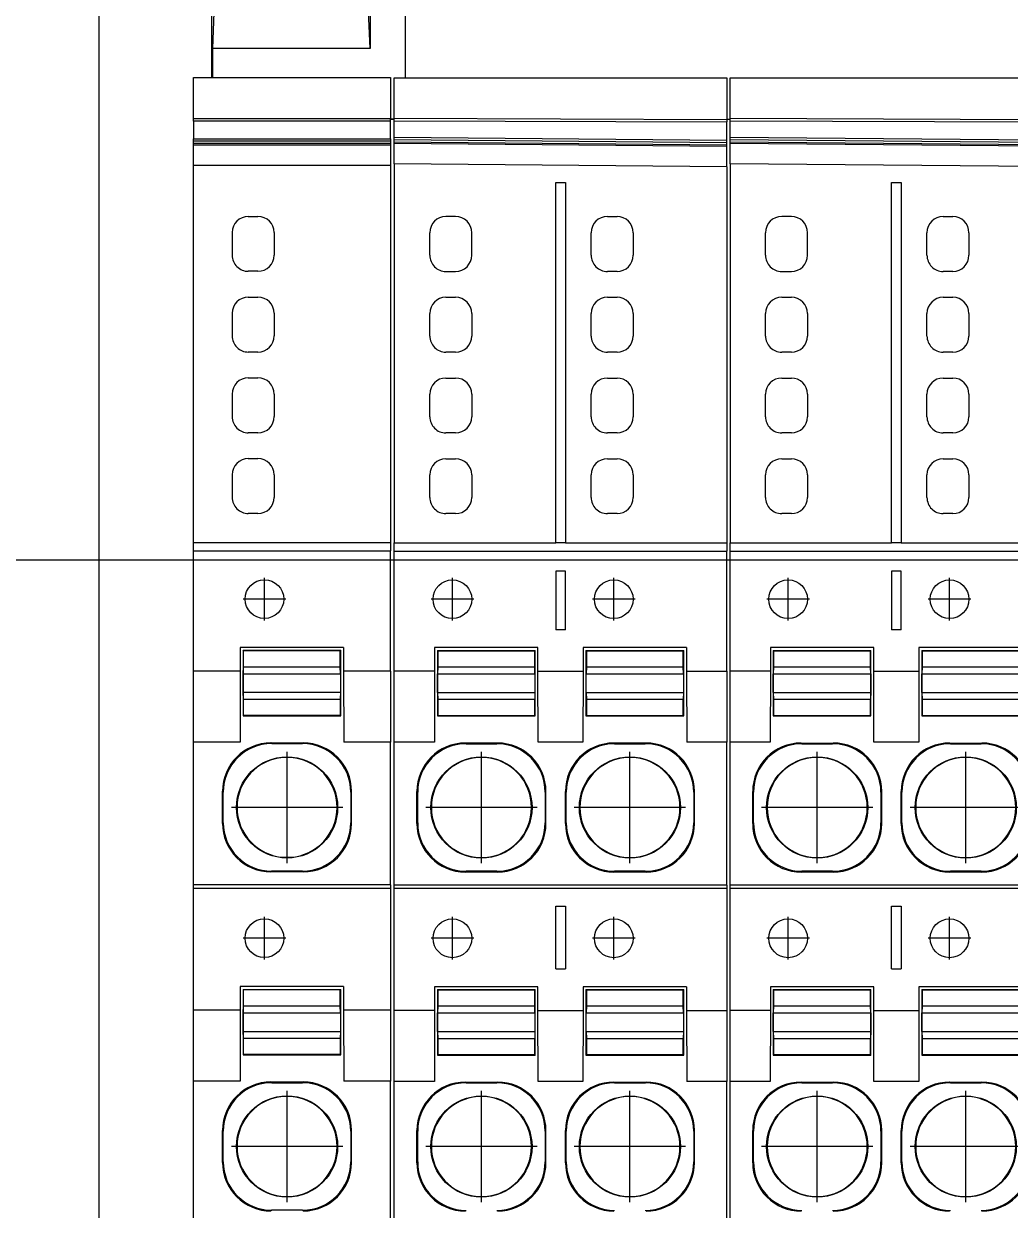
# Model space of a CAD drawing. Extents: x -2333 to 4564, y -5034 to 5704.
# Drawn here: x 3542.5 to 3651.5, y 2137.7 to 2268.6 of the extents above; entities that cross this region are included whole.
import ezdxf

# ---------------------------------------------------------------- set-up
doc = ezdxf.new("R2010")
doc.units = 0
doc.header["$LTSCALE"] = 10
doc.header["$MEASUREMENT"] = 0
doc.linetypes.add('DOT_CENTER', pattern=[14, 12, -1, 0, -1])
doc.layers.get('0').update_dxf_attribs({"linetype": 'CONTINUOUS'})
doc.layers.add('1', color=7, linetype='CONTINUOUS')
doc.layers.add('LEG', color=7, linetype='CONTINUOUS')

# ---------------------------------------------------------------- blocks, each defined once
blk = doc.blocks.new('FIBO-F-1KF__13', base_point=(-332.493, 138.437))
at = {"color": 7, "linetype": 'Continuous'}
blk.add_line((-331.934, 192.037), (-210.653, 192.037), dxfattribs=at)
blk = doc.blocks.new('FIBO-F-1KF__15', base_point=(-334.493, 151.883))
at = {"color": 7, "linetype": 'Continuous'}
for p, q in [((-267.493, 171.433), (-267.493, 171.333)), ((-268.79, 161.383), (-279.078, 161.383)), ((-267.512, 160.913), (-267.512, 161.033)), ((-267.493, 161.033), (-267.493, 160.913)), ((-276.893, 160.283), (-269.693, 160.283)), ((-269.693, 160.283), (-271.085, 160.227)), ((-269.693, 160.283), (-269.693, 155.402)), ((-271.085, 155.458), (-269.693, 155.402)), ((-268.793, 155.383), (-279.107, 155.383)), ((-269.693, 155.402), (-268.793, 155.402)), ((-333.934, 151.883), (-212.653, 151.883))]:
    blk.add_line(p, q, dxfattribs=at)
blk = doc.blocks.new('FIBO-P-SP-TWIN-____1__12', base_point=(-268.79, 171.433))
at = {"color": 7, "linetype": 'Continuous'}
for p, q in [((-268.79, 171.433), (-268.79, 181.733)), ((-267.532, 171.433), (-267.496, 181.733)), ((-266.849, 181.733), (-266.939, 171.433)), ((-266.701, 181.733), (-266.791, 171.433)), ((-266.029, 181.733), (-266.119, 171.433)), ((-254.39, 176.733), (-254.39, 181.733)), ((-254.132, 171.433), (-254.132, 181.733)), ((-243.79, 181.733), (-243.79, 171.433)), ((-243.691, 171.433), (-243.691, 181.733)), ((-251.14, 180.483), (-251.14, 177.283)), ((-240.64, 180.483), (-240.64, 177.283)), ((-251.054, 177.369), (-251.054, 180.398)), ((-251.04, 177.383), (-251.04, 180.383)), ((-250.54, 180.383), (-250.54, 177.383)), ((-250.327, 177.374), (-250.327, 180.392)), ((-249.752, 177.374), (-249.752, 180.392)), ((-249.54, 177.383), (-249.54, 180.383)), ((-249.04, 177.383), (-249.04, 180.383)), ((-249.025, 177.369), (-249.025, 180.398)), ((-240.554, 177.369), (-240.554, 180.398)), ((-240.54, 177.383), (-240.54, 180.383)), ((-240.04, 180.383), (-240.04, 177.383)), ((-239.827, 177.374), (-239.827, 180.392)), ((-239.252, 177.374), (-239.252, 180.392)), ((-239.04, 177.383), (-239.04, 180.383)), ((-238.54, 177.383), (-238.54, 180.383)), ((-238.525, 177.369), (-238.525, 180.398)), ((-248.187, 178.235), (-248.187, 179.231)), ((-248.165, 178.258), (-248.165, 179.208)), ((-244.215, 179.208), (-244.215, 178.258)), ((-244.192, 179.231), (-244.192, 178.235)), ((-237.687, 178.235), (-237.687, 179.231)), ((-237.665, 178.258), (-237.665, 179.208)), ((-263.99, 178.833), (-263.29, 178.833)), ((-261.49, 178.833), (-260.79, 178.833)), ((-258.99, 178.833), (-258.29, 178.833)), ((-256.49, 178.833), (-255.79, 178.833)), ((-247.736, 178.843), (-247.736, 178.623)), ((-244.644, 178.623), (-244.644, 178.843)), ((-237.236, 178.843), (-237.236, 178.623)), ((-234.144, 178.623), (-234.144, 178.843)), ((-264.49, 178.033), (-264.49, 178.333)), ((-262.79, 178.333), (-262.79, 178.033)), ((-261.99, 178.033), (-261.99, 178.333)), ((-260.29, 178.333), (-260.29, 178.033)), ((-259.49, 178.033), (-259.49, 178.333)), ((-257.79, 178.333), (-257.79, 178.033)), ((-256.99, 178.033), (-256.99, 178.333)), ((-255.29, 178.333), (-255.29, 178.033)), ((-263.29, 177.533), (-263.99, 177.533)), ((-260.79, 177.533), (-261.49, 177.533)), ((-258.29, 177.533), (-258.99, 177.533)), ((-255.79, 177.533), (-256.49, 177.533)), ((-251.14, 177.283), (-250.407, 177.283)), ((-251.054, 177.369), (-251.04, 177.383)), ((-251.054, 177.369), (-249.025, 177.369)), ((-251.04, 177.383), (-250.54, 177.383)), ((-250.54, 177.383), (-250.327, 177.374)), ((-250.407, 175.883), (-250.407, 177.283)), ((-250.407, 177.283), (-248.209, 177.276)), ((-249.752, 177.374), (-250.327, 177.374)), ((-249.752, 177.374), (-249.54, 177.383)), ((-249.54, 177.383), (-249.04, 177.383)), ((-249.04, 177.383), (-249.025, 177.369)), ((-248.209, 177.276), (-248.209, 175.89)), ((-240.64, 177.283), (-239.907, 177.283)), ((-240.554, 177.369), (-240.54, 177.383)), ((-240.554, 177.369), (-238.525, 177.369)), ((-240.54, 177.383), (-240.04, 177.383)), ((-240.04, 177.383), (-239.827, 177.374)), ((-239.907, 175.883), (-239.907, 177.283)), ((-239.907, 177.283), (-237.709, 177.276)), ((-239.252, 177.374), (-239.827, 177.374)), ((-239.252, 177.374), (-239.04, 177.383)), ((-239.04, 177.383), (-238.54, 177.383)), ((-238.54, 177.383), (-238.525, 177.369)), ((-237.709, 177.276), (-237.709, 175.89)), ((-265.547, 176.433), (-265.547, 176.733)), ((-265.547, 176.733), (-254.39, 176.733)), ((-254.39, 176.733), (-254.39, 176.433)), ((-253.51, 176.733), (-253.51, 176.433)), ((-251.69, 176.733), (-253.51, 176.733)), ((-251.69, 176.733), (-251.69, 176.433)), ((-245.692, 176.735), (-246.687, 176.735)), ((-245.715, 176.758), (-246.665, 176.758)), ((-243.14, 176.433), (-243.14, 176.733)), ((-243.14, 176.733), (-241.19, 176.733)), ((-241.19, 176.433), (-241.19, 176.733)), ((-235.192, 176.735), (-236.187, 176.735)), ((-235.215, 176.758), (-236.165, 176.758)), ((-254.39, 176.433), (-265.547, 176.433)), ((-254.39, 171.433), (-254.39, 176.433)), ((-253.51, 176.433), (-251.69, 176.433)), ((-241.19, 176.433), (-243.14, 176.433)), ((-245.692, 176.131), (-246.687, 176.131)), ((-246.665, 176.108), (-245.715, 176.108)), ((-235.192, 176.131), (-236.187, 176.131)), ((-236.165, 176.108), (-235.215, 176.108)), ((-251.14, 175.883), (-251.14, 172.683)), ((-250.407, 175.883), (-251.14, 175.883)), ((-251.054, 172.769), (-251.054, 175.798)), ((-249.025, 175.798), (-251.054, 175.798)), ((-251.04, 175.783), (-251.054, 175.798)), ((-250.54, 175.783), (-251.04, 175.783)), ((-251.04, 172.783), (-251.04, 175.783)), ((-250.327, 175.792), (-250.54, 175.783)), ((-250.54, 175.783), (-250.54, 172.783)), ((-248.209, 175.89), (-250.407, 175.883)), ((-250.327, 175.792), (-249.752, 175.792)), ((-250.327, 172.774), (-250.327, 175.792)), ((-249.752, 172.774), (-249.752, 175.792)), ((-249.752, 175.792), (-249.54, 175.783)), ((-249.04, 175.783), (-249.54, 175.783)), ((-249.54, 172.783), (-249.54, 175.783)), ((-249.04, 175.783), (-249.025, 175.798)), ((-249.04, 172.783), (-249.04, 175.783)), ((-249.025, 172.769), (-249.025, 175.798)), ((-240.64, 175.883), (-240.64, 172.683)), ((-239.907, 175.883), (-240.64, 175.883)), ((-240.554, 172.769), (-240.554, 175.798)), ((-240.54, 175.783), (-240.554, 175.798)), ((-238.525, 175.798), (-240.554, 175.798)), ((-240.54, 172.783), (-240.54, 175.783)), ((-240.04, 175.783), (-240.54, 175.783)), ((-239.827, 175.792), (-240.04, 175.783)), ((-240.04, 175.783), (-240.04, 172.783)), ((-237.709, 175.89), (-239.907, 175.883)), ((-239.827, 172.774), (-239.827, 175.792)), ((-239.827, 175.792), (-239.252, 175.792)), ((-239.252, 172.774), (-239.252, 175.792)), ((-239.252, 175.792), (-239.04, 175.783)), ((-239.04, 172.783), (-239.04, 175.783)), ((-238.54, 175.783), (-239.04, 175.783)), ((-238.54, 175.783), (-238.525, 175.798)), ((-238.54, 172.783), (-238.54, 175.783)), ((-238.525, 172.769), (-238.525, 175.798)), ((-248.187, 173.635), (-248.187, 174.631)), ((-248.165, 173.658), (-248.165, 174.608)), ((-244.215, 174.608), (-244.215, 173.658)), ((-244.192, 174.631), (-244.192, 173.635)), ((-237.687, 173.635), (-237.687, 174.631)), ((-237.665, 173.658), (-237.665, 174.608)), ((-247.736, 174.243), (-247.736, 174.023)), ((-244.644, 174.023), (-244.644, 174.243)), ((-237.236, 174.243), (-237.236, 174.023)), ((-234.144, 174.023), (-234.144, 174.243)), ((-263.29, 173.833), (-263.99, 173.833)), ((-261.49, 173.833), (-260.79, 173.833)), ((-258.99, 173.833), (-258.29, 173.833)), ((-256.49, 173.833), (-255.79, 173.833)), ((-264.49, 173.333), (-264.49, 173.033)), ((-262.79, 173.033), (-262.79, 173.333)), ((-261.99, 173.033), (-261.99, 173.333)), ((-260.29, 173.333), (-260.29, 173.033)), ((-259.49, 173.033), (-259.49, 173.333)), ((-257.79, 173.333), (-257.79, 173.033)), ((-256.99, 173.033), (-256.99, 173.333)), ((-255.29, 173.333), (-255.29, 173.033)), ((-251.054, 172.769), (-251.04, 172.783)), ((-251.054, 172.769), (-249.025, 172.769)), ((-251.04, 172.783), (-250.54, 172.783)), ((-250.54, 172.783), (-250.327, 172.774)), ((-249.752, 172.774), (-250.327, 172.774)), ((-249.752, 172.774), (-249.54, 172.783)), ((-249.54, 172.783), (-249.04, 172.783)), ((-249.04, 172.783), (-249.025, 172.769)), ((-240.554, 172.769), (-240.54, 172.783)), ((-240.554, 172.769), (-238.525, 172.769)), ((-240.54, 172.783), (-240.04, 172.783)), ((-240.04, 172.783), (-239.827, 172.774)), ((-239.252, 172.774), (-239.827, 172.774)), ((-239.252, 172.774), (-239.04, 172.783)), ((-239.04, 172.783), (-238.54, 172.783)), ((-238.54, 172.783), (-238.525, 172.769)), ((-263.29, 172.533), (-263.99, 172.533)), ((-260.79, 172.533), (-261.49, 172.533)), ((-258.29, 172.533), (-258.99, 172.533)), ((-255.79, 172.533), (-256.49, 172.533)), ((-251.14, 172.683), (-250.407, 172.683)), ((-250.407, 172.683), (-250.407, 171.433)), ((-250.407, 172.683), (-248.209, 172.676)), ((-248.209, 172.676), (-248.209, 171.433)), ((-240.64, 172.683), (-239.907, 172.683)), ((-239.907, 172.683), (-239.907, 171.433)), ((-239.907, 172.683), (-237.709, 172.676)), ((-237.709, 172.676), (-237.709, 171.433)), ((-245.692, 172.135), (-246.687, 172.135)), ((-245.715, 172.158), (-246.665, 172.158)), ((-235.192, 172.135), (-236.187, 172.135)), ((-235.215, 172.158), (-236.165, 172.158)), ((-267.532, 171.433), (-268.79, 171.433)), ((-267.455, 171.433), (-267.532, 171.433)), ((-266.939, 171.433), (-267.455, 171.433)), ((-266.872, 171.433), (-266.939, 171.433)), ((-266.791, 171.433), (-266.872, 171.433)), ((-266.749, 171.433), (-266.791, 171.433)), ((-266.119, 171.433), (-266.749, 171.433)), ((-266.119, 171.433), (-254.39, 171.433)), ((-254.132, 171.433), (-254.39, 171.433)), ((-250.407, 171.433), (-254.132, 171.433)), ((-248.209, 171.433), (-250.407, 171.433)), ((-243.79, 171.433), (-248.209, 171.433)), ((-243.691, 171.433), (-243.79, 171.433)), ((-239.907, 171.433), (-243.691, 171.433)), ((-237.709, 171.433), (-239.907, 171.433)), ((-233.29, 171.433), (-237.709, 171.433))]:
    blk.add_line(p, q, dxfattribs=at)
at = {"color": 2, "linetype": 'Continuous'}
for p, q in [((-267.455, 171.433), (-267.42, 181.733)), ((-266.872, 171.433), (-266.782, 181.733)), ((-266.659, 181.733), (-266.749, 171.433)), ((-248.165, 179.208), (-248.187, 179.231)), ((-244.215, 179.208), (-244.192, 179.231)), ((-237.665, 179.208), (-237.687, 179.231)), ((-248.165, 178.258), (-248.187, 178.235)), ((-244.215, 178.258), (-244.192, 178.235)), ((-237.665, 178.258), (-237.687, 178.235)), ((-246.665, 176.758), (-246.687, 176.735)), ((-245.715, 176.758), (-245.692, 176.735)), ((-236.165, 176.758), (-236.187, 176.735)), ((-235.215, 176.758), (-235.192, 176.735)), ((-246.665, 176.108), (-246.687, 176.131)), ((-245.715, 176.108), (-245.692, 176.131)), ((-236.165, 176.108), (-236.187, 176.131)), ((-235.192, 176.131), (-235.215, 176.108)), ((-248.165, 174.608), (-248.187, 174.631)), ((-244.215, 174.608), (-244.192, 174.631)), ((-237.665, 174.608), (-237.687, 174.631)), ((-248.165, 173.658), (-248.187, 173.635)), ((-244.215, 173.658), (-244.192, 173.635)), ((-237.687, 173.635), (-237.665, 173.658)), ((-246.665, 172.158), (-246.687, 172.135)), ((-245.715, 172.158), (-245.692, 172.135)), ((-236.187, 172.135), (-236.165, 172.158)), ((-235.215, 172.158), (-235.192, 172.135))]:
    blk.add_line(p, q, dxfattribs=at)
at = {"color": 7, "linetype": 'Continuous'}
for centre, radius in [((-246.19, 178.733), 1.567), ((-235.69, 178.733), 1.567), ((-252.64, 178.233), 0.6), ((-242.14, 178.233), 0.6), ((-246.19, 174.133), 1.567), ((-235.69, 174.133), 1.567), ((-252.64, 173.233), 0.6), ((-242.14, 173.233), 0.6)]:
    blk.add_circle(centre, radius, dxfattribs=at)
for centre, radius, start, end in [((-246.687, 179.231), 1.5, 90, 180), ((-246.665, 179.208), 1.5, 90, 180), ((-245.715, 179.208), 1.5, 0, 90), ((-245.692, 179.231), 1.5, 0, 90), ((-236.187, 179.231), 1.5, 90, 180), ((-236.165, 179.208), 1.5, 90, 180), ((-235.215, 179.208), 1.5, 0, 90), ((-235.192, 179.231), 1.5, 0, 90), ((-246.19, 178.733), 1.55, 4.0694, 175.9306), ((-235.69, 178.733), 1.55, 4.0694, 175.9306), ((-263.99, 178.333), 0.5, 90, 180), ((-263.29, 178.333), 0.5, 0, 90), ((-261.49, 178.333), 0.5, 90, 180), ((-260.79, 178.333), 0.5, 0, 90), ((-258.99, 178.333), 0.5, 90, 180), ((-258.29, 178.333), 0.5, 0, 90), ((-256.49, 178.333), 0.5, 90, 180), ((-255.79, 178.333), 0.5, 0, 90), ((-246.218, 178.733), 1.522, 175.8545, 184.1455), ((-246.19, 178.733), 1.55, 184.0694, 355.9306), ((-246.161, 178.733), 1.522, 355.8545, 4.1455), ((-235.718, 178.733), 1.522, 175.8545, 184.1455), ((-235.69, 178.733), 1.55, 184.0694, 355.9306), ((-235.661, 178.733), 1.522, 355.8545, 4.1455), ((-246.687, 178.235), 1.5, 180, 270), ((-246.665, 178.258), 1.5, 180, 270), ((-245.715, 178.258), 1.5, 270, 0), ((-245.692, 178.235), 1.5, 270, 0), ((-236.187, 178.235), 1.5, 180, 270), ((-236.165, 178.258), 1.5, 180, 270), ((-235.215, 178.258), 1.5, 270, 0), ((-235.192, 178.235), 1.5, 270, 0), ((-263.99, 178.033), 0.5, 180, 270), ((-263.29, 178.033), 0.5, 270, 0), ((-261.49, 178.033), 0.5, 180, 270), ((-260.79, 178.033), 0.5, 270, 0), ((-258.99, 178.033), 0.5, 180, 270), ((-258.29, 178.033), 0.5, 270, 0), ((-256.49, 178.033), 0.5, 180, 270), ((-255.79, 178.033), 0.5, 270, 0), ((-246.687, 174.631), 1.5, 90, 180), ((-246.665, 174.608), 1.5, 90, 180), ((-245.715, 174.608), 1.5, 0, 90), ((-245.692, 174.631), 1.5, 0, 90), ((-236.187, 174.631), 1.5, 90, 180), ((-236.165, 174.608), 1.5, 90, 180), ((-235.215, 174.608), 1.5, 0, 90), ((-235.192, 174.631), 1.5, 0, 90), ((-246.19, 174.133), 1.55, 4.0694, 175.9306), ((-235.69, 174.133), 1.55, 4.0694, 175.9306), ((-246.218, 174.133), 1.522, 175.8545, 184.1455), ((-246.161, 174.133), 1.522, 355.8545, 4.1455), ((-235.718, 174.133), 1.522, 175.8545, 184.1455), ((-235.661, 174.133), 1.522, 355.8545, 4.1455), ((-263.99, 173.333), 0.5, 90, 180), ((-263.29, 173.333), 0.5, 0, 90), ((-261.49, 173.333), 0.5, 90, 180), ((-260.79, 173.333), 0.5, 0, 90), ((-258.99, 173.333), 0.5, 90, 180), ((-258.29, 173.333), 0.5, 0, 90), ((-256.49, 173.333), 0.5, 90, 180), ((-255.79, 173.333), 0.5, 0, 90), ((-246.19, 174.133), 1.55, 184.0694, 355.9306), ((-235.69, 174.133), 1.55, 184.0694, 355.9306), ((-246.687, 173.635), 1.5, 180, 270), ((-246.665, 173.658), 1.5, 180, 270), ((-245.715, 173.658), 1.5, 270, 0), ((-245.692, 173.635), 1.5, 270, 0), ((-236.187, 173.635), 1.5, 180, 270), ((-236.165, 173.658), 1.5, 180, 270), ((-235.215, 173.658), 1.5, 270, 0), ((-235.192, 173.635), 1.5, 270, 0), ((-263.99, 173.033), 0.5, 180, 270), ((-263.29, 173.033), 0.5, 270, 0), ((-261.49, 173.033), 0.5, 180, 270), ((-260.79, 173.033), 0.5, 270, 0), ((-258.99, 173.033), 0.5, 180, 270), ((-258.29, 173.033), 0.5, 270, 0), ((-256.49, 173.033), 0.5, 180, 270), ((-255.79, 173.033), 0.5, 270, 0)]:
    blk.add_arc(centre, radius, start, end, dxfattribs=at)
at = {"layer": '1', "color": 2, "linetype": 'DOT_CENTER'}
for p, q in [((-246.19, 180.457), (-246.19, 177.009)), ((-235.69, 180.457), (-235.69, 177.009)), ((-252.64, 178.893), (-252.64, 177.573)), ((-244.466, 178.733), (-247.913, 178.733)), ((-242.14, 178.893), (-242.14, 177.573)), ((-233.966, 178.733), (-237.413, 178.733)), ((-251.98, 178.233), (-253.3, 178.233)), ((-241.48, 178.233), (-242.8, 178.233)), ((-246.19, 175.857), (-246.19, 172.409)), ((-235.69, 175.857), (-235.69, 172.409)), ((-252.64, 173.893), (-252.64, 172.573)), ((-244.466, 174.133), (-247.913, 174.133)), ((-242.14, 173.893), (-242.14, 172.573)), ((-233.966, 174.133), (-237.413, 174.133)), ((-251.98, 173.233), (-253.3, 173.233)), ((-241.48, 173.233), (-242.8, 173.233))]:
    blk.add_line(p, q, dxfattribs=at)
blk = doc.blocks.new('FIBO-P-SP1_5-SINGLE-PWR__11', base_point=(-268.793, 154.813))
at = {"color": 7, "linetype": 'Continuous'}
for p, q in [((-268.793, 154.813), (-268.793, 160.913)), ((-268.793, 160.913), (-267.518, 160.913)), ((-267.518, 160.913), (-267.518, 154.813)), ((-267.441, 160.913), (-267.518, 160.913)), ((-266.898, 160.913), (-267.441, 160.913)), ((-266.898, 154.813), (-266.898, 160.913)), ((-266.898, 160.913), (-266.831, 160.913)), ((-266.831, 160.913), (-266.749, 160.913)), ((-266.749, 160.913), (-266.749, 154.813)), ((-266.749, 160.913), (-266.707, 160.913)), ((-266.707, 160.913), (-266.078, 160.913)), ((-266.078, 154.813), (-266.078, 160.913)), ((-266.078, 160.913), (-254.393, 160.913)), ((-254.393, 154.813), (-254.393, 160.913)), ((-254.393, 160.913), (-254.135, 160.913)), ((-254.135, 154.813), (-254.135, 160.913)), ((-250.41, 160.913), (-254.135, 160.913)), ((-250.41, 160.913), (-248.212, 160.913)), ((-250.41, 160.913), (-250.41, 159.463)), ((-248.212, 160.913), (-248.212, 159.47)), ((-243.793, 160.913), (-248.212, 160.913)), ((-243.793, 160.913), (-243.793, 154.813)), ((-243.793, 160.913), (-243.695, 160.913)), ((-243.695, 154.813), (-243.695, 160.913)), ((-243.695, 160.913), (-239.91, 160.913)), ((-239.91, 160.913), (-237.712, 160.913)), ((-239.91, 160.913), (-239.91, 159.463)), ((-233.293, 160.913), (-237.712, 160.913)), ((-237.712, 160.913), (-237.712, 159.47)), ((-250.41, 159.463), (-248.212, 159.47)), ((-245.696, 159.71), (-246.691, 159.71)), ((-246.668, 159.688), (-245.718, 159.688)), ((-239.91, 159.463), (-237.712, 159.47)), ((-235.196, 159.71), (-236.191, 159.71)), ((-236.168, 159.688), (-235.218, 159.688)), ((-251.143, 159.463), (-250.41, 159.463)), ((-251.143, 159.463), (-251.143, 156.263)), ((-251.043, 159.363), (-251.057, 159.377)), ((-249.029, 159.377), (-251.057, 159.377)), ((-251.057, 156.349), (-251.057, 159.377)), ((-250.543, 159.363), (-251.043, 159.363)), ((-251.043, 159.363), (-251.043, 156.363)), ((-250.331, 159.371), (-250.543, 159.363)), ((-250.543, 156.363), (-250.543, 159.363)), ((-250.331, 159.371), (-249.756, 159.371)), ((-250.331, 156.354), (-250.331, 159.371)), ((-249.756, 159.371), (-249.543, 159.363)), ((-249.756, 156.354), (-249.756, 159.371)), ((-249.543, 159.363), (-249.043, 159.363)), ((-249.543, 156.363), (-249.543, 159.363)), ((-249.029, 159.377), (-249.043, 159.363)), ((-249.043, 159.363), (-249.043, 156.363)), ((-249.029, 156.349), (-249.029, 159.377)), ((-240.643, 159.463), (-239.91, 159.463)), ((-240.643, 159.463), (-240.643, 156.263)), ((-240.557, 156.349), (-240.557, 159.377)), ((-240.543, 159.363), (-240.557, 159.377)), ((-238.529, 159.377), (-240.557, 159.377)), ((-240.543, 159.363), (-240.543, 156.363)), ((-240.043, 159.363), (-240.543, 159.363)), ((-239.831, 159.371), (-240.043, 159.363)), ((-240.043, 156.363), (-240.043, 159.363)), ((-239.831, 156.354), (-239.831, 159.371)), ((-239.831, 159.371), (-239.256, 159.371)), ((-239.256, 156.354), (-239.256, 159.371)), ((-239.256, 159.371), (-239.043, 159.363)), ((-239.043, 156.363), (-239.043, 159.363)), ((-239.043, 159.363), (-238.543, 159.363)), ((-238.529, 159.377), (-238.543, 159.363)), ((-238.543, 159.363), (-238.543, 156.363)), ((-238.529, 156.349), (-238.529, 159.377)), ((-248.191, 157.215), (-248.191, 158.21)), ((-248.168, 157.238), (-248.168, 158.188)), ((-244.218, 158.188), (-244.218, 157.238)), ((-244.196, 158.21), (-244.196, 157.215)), ((-237.691, 157.215), (-237.691, 158.21)), ((-237.668, 157.238), (-237.668, 158.188)), ((-233.718, 158.188), (-233.718, 157.238)), ((-247.739, 157.823), (-247.739, 157.603)), ((-244.647, 157.603), (-244.647, 157.823)), ((-237.239, 157.823), (-237.239, 157.603)), ((-234.147, 157.603), (-234.147, 157.823)), ((-263.993, 157.313), (-263.293, 157.313)), ((-261.493, 157.313), (-260.793, 157.313)), ((-258.993, 157.313), (-258.293, 157.313)), ((-256.493, 157.313), (-255.793, 157.313)), ((-264.493, 156.513), (-264.493, 156.813)), ((-262.793, 156.813), (-262.793, 156.513)), ((-261.993, 156.513), (-261.993, 156.813)), ((-260.293, 156.813), (-260.293, 156.513)), ((-259.493, 156.513), (-259.493, 156.813)), ((-257.793, 156.813), (-257.793, 156.513)), ((-256.993, 156.513), (-256.993, 156.813)), ((-255.293, 156.813), (-255.293, 156.513)), ((-251.143, 156.263), (-250.41, 156.263)), ((-251.043, 156.363), (-251.057, 156.349)), ((-251.057, 156.349), (-249.029, 156.349)), ((-250.543, 156.363), (-251.043, 156.363)), ((-250.331, 156.354), (-250.543, 156.363)), ((-250.41, 156.263), (-250.41, 154.813)), ((-250.41, 156.263), (-248.212, 156.256)), ((-249.756, 156.354), (-250.331, 156.354)), ((-249.543, 156.363), (-249.756, 156.354)), ((-249.043, 156.363), (-249.543, 156.363)), ((-249.043, 156.363), (-249.029, 156.349)), ((-248.212, 156.256), (-248.212, 154.813)), ((-240.643, 156.263), (-239.91, 156.263)), ((-240.543, 156.363), (-240.557, 156.349)), ((-240.557, 156.349), (-238.529, 156.349)), ((-240.043, 156.363), (-240.543, 156.363)), ((-239.831, 156.354), (-240.043, 156.363)), ((-239.91, 156.263), (-239.91, 154.813)), ((-239.91, 156.263), (-237.712, 156.256)), ((-239.256, 156.354), (-239.831, 156.354)), ((-239.043, 156.363), (-239.256, 156.354)), ((-238.543, 156.363), (-239.043, 156.363)), ((-238.543, 156.363), (-238.529, 156.349)), ((-237.712, 156.256), (-237.712, 154.813)), ((-263.993, 156.013), (-263.293, 156.013)), ((-261.493, 156.013), (-260.793, 156.013)), ((-258.993, 156.013), (-258.293, 156.013)), ((-256.493, 156.013), (-255.793, 156.013)), ((-245.696, 155.715), (-246.691, 155.715)), ((-245.718, 155.738), (-246.668, 155.738)), ((-235.196, 155.715), (-236.191, 155.715)), ((-235.218, 155.738), (-236.168, 155.738)), ((-267.518, 154.813), (-268.793, 154.813)), ((-267.441, 154.813), (-267.518, 154.813)), ((-267.441, 154.813), (-266.898, 154.813)), ((-266.831, 154.813), (-266.898, 154.813)), ((-266.749, 154.813), (-266.831, 154.813)), ((-266.707, 154.813), (-266.749, 154.813)), ((-266.078, 154.813), (-266.707, 154.813)), ((-254.393, 154.813), (-266.078, 154.813)), ((-254.135, 154.813), (-254.393, 154.813)), ((-250.41, 154.813), (-254.135, 154.813)), ((-248.212, 154.813), (-250.41, 154.813)), ((-243.793, 154.813), (-248.212, 154.813)), ((-243.695, 154.813), (-243.793, 154.813)), ((-239.91, 154.813), (-243.695, 154.813)), ((-237.712, 154.813), (-239.91, 154.813)), ((-233.293, 154.813), (-237.712, 154.813))]:
    blk.add_line(p, q, dxfattribs=at)
at = {"color": 2, "linetype": 'Continuous'}
for p, q in [((-267.441, 160.913), (-267.441, 154.813)), ((-266.831, 154.813), (-266.831, 160.913)), ((-266.707, 154.813), (-266.707, 160.913)), ((-246.668, 159.688), (-246.691, 159.71)), ((-245.718, 159.688), (-245.696, 159.71)), ((-236.168, 159.688), (-236.191, 159.71)), ((-235.196, 159.71), (-235.218, 159.688)), ((-248.168, 158.188), (-248.191, 158.21)), ((-244.218, 158.188), (-244.196, 158.21)), ((-237.668, 158.188), (-237.691, 158.21)), ((-233.696, 158.21), (-233.718, 158.188)), ((-248.168, 157.238), (-248.191, 157.215)), ((-244.218, 157.238), (-244.196, 157.215)), ((-237.691, 157.215), (-237.668, 157.238)), ((-233.718, 157.238), (-233.696, 157.215)), ((-246.668, 155.738), (-246.691, 155.715)), ((-245.718, 155.738), (-245.696, 155.715)), ((-236.191, 155.715), (-236.168, 155.738)), ((-235.218, 155.738), (-235.196, 155.715))]:
    blk.add_line(p, q, dxfattribs=at)
at = {"color": 7, "linetype": 'Continuous'}
for centre, radius in [((-246.193, 157.713), 1.567), ((-235.693, 157.713), 1.567), ((-252.643, 157.013), 0.6), ((-242.143, 157.013), 0.6)]:
    blk.add_circle(centre, radius, dxfattribs=at)
for centre, radius, start, end in [((-246.691, 158.21), 1.5, 90, 180), ((-246.668, 158.188), 1.5, 90, 180), ((-245.718, 158.188), 1.5, 0, 90), ((-245.696, 158.21), 1.5, 0, 90), ((-236.191, 158.21), 1.5, 90, 180), ((-236.168, 158.188), 1.5, 90, 180), ((-235.218, 158.188), 1.5, 0, 90), ((-235.196, 158.21), 1.5, 0, 90), ((-246.193, 157.713), 1.55, 4.0694, 175.9306), ((-235.693, 157.713), 1.55, 4.0694, 175.9306), ((-246.222, 157.713), 1.522, 175.8545, 184.1455), ((-246.165, 157.713), 1.522, 355.8545, 4.1455), ((-235.722, 157.713), 1.522, 175.8545, 184.1455), ((-235.665, 157.713), 1.522, 355.8545, 4.1455), ((-263.993, 156.813), 0.5, 90, 180), ((-263.293, 156.813), 0.5, 0, 90), ((-261.493, 156.813), 0.5, 90, 180), ((-260.793, 156.813), 0.5, 0, 90), ((-258.993, 156.813), 0.5, 90, 180), ((-258.293, 156.813), 0.5, 0, 90), ((-256.493, 156.813), 0.5, 90, 180), ((-255.793, 156.813), 0.5, 0, 90), ((-246.193, 157.713), 1.55, 184.0694, 355.9306), ((-235.693, 157.713), 1.55, 184.0694, 355.9306), ((-246.691, 157.215), 1.5, 180, 270), ((-246.668, 157.238), 1.5, 180, 270), ((-245.718, 157.238), 1.5, 270, 0), ((-245.696, 157.215), 1.5, 270, 0), ((-236.191, 157.215), 1.5, 180, 270), ((-236.168, 157.238), 1.5, 180, 270), ((-235.218, 157.238), 1.5, 270, 0), ((-235.196, 157.215), 1.5, 270, 0), ((-263.993, 156.513), 0.5, 180, 270), ((-263.293, 156.513), 0.5, 270, 0), ((-261.493, 156.513), 0.5, 180, 270), ((-260.793, 156.513), 0.5, 270, 0), ((-258.993, 156.513), 0.5, 180, 270), ((-258.293, 156.513), 0.5, 270, 0), ((-256.493, 156.513), 0.5, 180, 270), ((-255.793, 156.513), 0.5, 270, 0)]:
    blk.add_arc(centre, radius, start, end, dxfattribs=at)
at = {"layer": '1', "color": 2, "linetype": 'DOT_CENTER'}
for p, q in [((-246.193, 159.436), (-246.193, 155.989)), ((-235.693, 159.436), (-235.693, 155.989)), ((-252.643, 157.673), (-252.643, 156.353)), ((-244.47, 157.713), (-247.917, 157.713)), ((-242.143, 157.673), (-242.143, 156.353)), ((-233.97, 157.713), (-237.417, 157.713)), ((-251.983, 157.013), (-253.303, 157.013)), ((-241.483, 157.013), (-242.803, 157.013))]:
    blk.add_line(p, q, dxfattribs=at)
blk = doc.blocks.new('FIBO-P-SP-TWIN-_____10', base_point=(-265.446, 176.943))
at = {"color": 7, "linetype": 'Continuous'}
for p, q in [((-265.446, 176.943), (-265.446, 187.243)), ((-265.446, 187.243), (-264.152, 187.243)), ((-264.188, 176.943), (-264.152, 187.243)), ((-264.152, 187.243), (-264.076, 187.243)), ((-263.505, 187.243), (-264.076, 187.243)), ((-263.505, 187.243), (-263.595, 176.943)), ((-263.439, 187.243), (-263.505, 187.243)), ((-263.357, 187.243), (-263.447, 176.943)), ((-263.357, 187.243), (-263.439, 187.243)), ((-263.315, 187.243), (-263.357, 187.243)), ((-262.685, 187.243), (-263.315, 187.243)), ((-262.685, 187.243), (-262.775, 176.943)), ((-262.685, 187.243), (-251.046, 187.243)), ((-251.046, 182.243), (-251.046, 187.243)), ((-251.046, 187.243), (-250.788, 187.243)), ((-250.788, 176.943), (-250.788, 187.243)), ((-247.063, 187.243), (-250.788, 187.243)), ((-247.063, 185.993), (-247.063, 187.243)), ((-247.063, 187.243), (-244.865, 187.243)), ((-244.865, 187.243), (-244.865, 186)), ((-240.446, 187.243), (-244.865, 187.243)), ((-240.446, 187.243), (-240.446, 176.943)), ((-240.446, 187.243), (-240.348, 187.243)), ((-240.348, 187.243), (-236.563, 187.243)), ((-240.348, 176.943), (-240.348, 187.243)), ((-236.563, 185.993), (-236.563, 187.243)), ((-236.563, 187.243), (-234.365, 187.243)), ((-229.946, 187.243), (-234.365, 187.243)), ((-234.365, 187.243), (-234.365, 186)), ((-247.796, 185.993), (-247.063, 185.993)), ((-247.796, 185.993), (-247.796, 182.793)), ((-247.063, 185.993), (-244.865, 186)), ((-242.348, 186.241), (-243.344, 186.241)), ((-243.321, 186.218), (-242.371, 186.218)), ((-237.296, 185.993), (-237.296, 182.793)), ((-237.296, 185.993), (-236.563, 185.993)), ((-236.563, 185.993), (-234.365, 186)), ((-231.848, 186.241), (-232.844, 186.241)), ((-232.821, 186.218), (-231.871, 186.218)), ((-245.681, 185.908), (-247.71, 185.908)), ((-247.696, 185.893), (-247.71, 185.908)), ((-247.71, 182.879), (-247.71, 185.908)), ((-247.196, 185.893), (-247.696, 185.893)), ((-247.696, 182.893), (-247.696, 185.893)), ((-246.983, 185.902), (-247.196, 185.893)), ((-247.196, 185.893), (-247.196, 182.893)), ((-246.983, 185.902), (-246.408, 185.902)), ((-246.983, 182.885), (-246.983, 185.902)), ((-246.408, 185.902), (-246.196, 185.893)), ((-246.408, 182.885), (-246.408, 185.902)), ((-246.196, 182.893), (-246.196, 185.893)), ((-245.696, 185.893), (-246.196, 185.893)), ((-245.696, 185.893), (-245.681, 185.908)), ((-245.696, 182.893), (-245.696, 185.893)), ((-245.681, 182.879), (-245.681, 185.908)), ((-237.196, 185.893), (-237.21, 185.908)), ((-237.21, 182.879), (-237.21, 185.908)), ((-235.181, 185.908), (-237.21, 185.908)), ((-237.196, 182.893), (-237.196, 185.893)), ((-236.696, 185.893), (-237.196, 185.893)), ((-236.483, 185.902), (-236.696, 185.893)), ((-236.696, 185.893), (-236.696, 182.893)), ((-236.483, 182.885), (-236.483, 185.902)), ((-236.483, 185.902), (-235.908, 185.902)), ((-235.908, 182.885), (-235.908, 185.902)), ((-235.908, 185.902), (-235.696, 185.893)), ((-235.696, 182.893), (-235.696, 185.893)), ((-235.196, 185.893), (-235.696, 185.893)), ((-235.196, 185.893), (-235.181, 185.908)), ((-235.196, 182.893), (-235.196, 185.893)), ((-235.181, 182.879), (-235.181, 185.908)), ((-244.844, 183.745), (-244.844, 184.741)), ((-244.821, 183.768), (-244.821, 184.718)), ((-240.871, 184.718), (-240.871, 183.768)), ((-240.848, 184.741), (-240.848, 183.745)), ((-234.344, 183.745), (-234.344, 184.741)), ((-234.321, 183.768), (-234.321, 184.718)), ((-260.646, 184.343), (-259.946, 184.343)), ((-258.146, 184.343), (-257.446, 184.343)), ((-255.646, 184.343), (-254.946, 184.343)), ((-253.146, 184.343), (-252.446, 184.343)), ((-244.392, 184.353), (-244.392, 184.133)), ((-241.3, 184.133), (-241.3, 184.353)), ((-233.892, 184.353), (-233.892, 184.133)), ((-230.8, 184.133), (-230.8, 184.353)), ((-261.146, 183.543), (-261.146, 183.843)), ((-259.446, 183.843), (-259.446, 183.543)), ((-258.646, 183.543), (-258.646, 183.843)), ((-256.946, 183.843), (-256.946, 183.543)), ((-256.146, 183.543), (-256.146, 183.843)), ((-254.446, 183.843), (-254.446, 183.543)), ((-253.646, 183.543), (-253.646, 183.843)), ((-251.946, 183.843), (-251.946, 183.543)), ((-259.946, 183.043), (-260.646, 183.043)), ((-257.446, 183.043), (-258.146, 183.043)), ((-254.946, 183.043), (-255.646, 183.043)), ((-252.446, 183.043), (-253.146, 183.043)), ((-247.796, 182.793), (-247.063, 182.793)), ((-247.71, 182.879), (-247.696, 182.893)), ((-247.71, 182.879), (-245.681, 182.879)), ((-247.696, 182.893), (-247.196, 182.893)), ((-247.196, 182.893), (-246.983, 182.885)), ((-247.063, 182.793), (-244.865, 182.786)), ((-247.063, 181.393), (-247.063, 182.793)), ((-246.408, 182.885), (-246.983, 182.885)), ((-246.408, 182.885), (-246.196, 182.893)), ((-246.196, 182.893), (-245.696, 182.893)), ((-245.696, 182.893), (-245.681, 182.879)), ((-244.865, 182.786), (-244.865, 181.4)), ((-237.296, 182.793), (-236.563, 182.793)), ((-237.21, 182.879), (-237.196, 182.893)), ((-237.21, 182.879), (-235.181, 182.879)), ((-237.196, 182.893), (-236.696, 182.893)), ((-236.696, 182.893), (-236.483, 182.885)), ((-236.563, 181.393), (-236.563, 182.793)), ((-236.563, 182.793), (-234.365, 182.786)), ((-235.908, 182.885), (-236.483, 182.885)), ((-235.908, 182.885), (-235.696, 182.893)), ((-235.696, 182.893), (-235.196, 182.893)), ((-235.196, 182.893), (-235.181, 182.879)), ((-234.365, 182.786), (-234.365, 181.4)), ((-242.348, 182.245), (-243.344, 182.245)), ((-242.371, 182.268), (-243.321, 182.268)), ((-231.848, 182.245), (-232.844, 182.245)), ((-231.871, 182.268), (-232.821, 182.268)), ((-262.203, 182.243), (-251.046, 182.243)), ((-262.203, 181.943), (-262.203, 182.243)), ((-251.046, 181.943), (-262.203, 181.943)), ((-251.046, 182.243), (-251.046, 181.943)), ((-251.046, 176.943), (-251.046, 181.943)), ((-250.166, 182.243), (-250.166, 181.943)), ((-248.346, 182.243), (-250.166, 182.243)), ((-250.166, 181.943), (-248.346, 181.943)), ((-248.346, 182.243), (-248.346, 181.943)), ((-239.796, 182.243), (-237.846, 182.243)), ((-239.796, 181.943), (-239.796, 182.243)), ((-237.846, 181.943), (-239.796, 181.943)), ((-237.846, 181.943), (-237.846, 182.243)), ((-242.348, 181.641), (-243.344, 181.641)), ((-243.321, 181.618), (-242.371, 181.618)), ((-231.848, 181.641), (-232.844, 181.641)), ((-232.821, 181.618), (-231.871, 181.618)), ((-247.796, 181.393), (-247.796, 178.193)), ((-247.063, 181.393), (-247.796, 181.393)), ((-247.71, 178.279), (-247.71, 181.308)), ((-245.681, 181.308), (-247.71, 181.308)), ((-247.696, 181.293), (-247.71, 181.308)), ((-247.696, 178.293), (-247.696, 181.293)), ((-247.196, 181.293), (-247.696, 181.293)), ((-246.983, 181.302), (-247.196, 181.293)), ((-247.196, 181.293), (-247.196, 178.293)), ((-244.865, 181.4), (-247.063, 181.393)), ((-246.983, 178.285), (-246.983, 181.302)), ((-246.983, 181.302), (-246.408, 181.302)), ((-246.408, 178.285), (-246.408, 181.302)), ((-246.408, 181.302), (-246.196, 181.293)), ((-246.196, 178.293), (-246.196, 181.293)), ((-245.696, 181.293), (-246.196, 181.293)), ((-245.696, 181.293), (-245.681, 181.308)), ((-245.696, 178.293), (-245.696, 181.293)), ((-245.681, 178.279), (-245.681, 181.308)), ((-236.563, 181.393), (-237.296, 181.393)), ((-237.296, 181.393), (-237.296, 178.193)), ((-235.181, 181.308), (-237.21, 181.308)), ((-237.196, 181.293), (-237.21, 181.308)), ((-237.21, 178.279), (-237.21, 181.308)), ((-237.196, 178.293), (-237.196, 181.293)), ((-236.696, 181.293), (-237.196, 181.293)), ((-236.483, 181.302), (-236.696, 181.293)), ((-236.696, 181.293), (-236.696, 178.293)), ((-234.365, 181.4), (-236.563, 181.393)), ((-236.483, 178.285), (-236.483, 181.302)), ((-236.483, 181.302), (-235.908, 181.302)), ((-235.908, 178.285), (-235.908, 181.302)), ((-235.908, 181.302), (-235.696, 181.293)), ((-235.696, 178.293), (-235.696, 181.293)), ((-235.196, 181.293), (-235.696, 181.293)), ((-235.196, 181.293), (-235.181, 181.308)), ((-235.196, 178.293), (-235.196, 181.293)), ((-235.181, 178.279), (-235.181, 181.308)), ((-244.844, 179.145), (-244.844, 180.141)), ((-244.821, 179.168), (-244.821, 180.118)), ((-240.871, 180.118), (-240.871, 179.168)), ((-240.848, 180.141), (-240.848, 179.145)), ((-234.344, 179.145), (-234.344, 180.141)), ((-234.321, 179.168), (-234.321, 180.118)), ((-244.392, 179.753), (-244.392, 179.533)), ((-241.3, 179.533), (-241.3, 179.753)), ((-233.892, 179.753), (-233.892, 179.533)), ((-230.8, 179.533), (-230.8, 179.753)), ((-259.946, 179.343), (-260.646, 179.343)), ((-258.146, 179.343), (-257.446, 179.343)), ((-255.646, 179.343), (-254.946, 179.343)), ((-253.146, 179.343), (-252.446, 179.343)), ((-261.146, 178.843), (-261.146, 178.543)), ((-259.446, 178.543), (-259.446, 178.843)), ((-258.646, 178.543), (-258.646, 178.843)), ((-256.946, 178.843), (-256.946, 178.543)), ((-256.146, 178.543), (-256.146, 178.843)), ((-254.446, 178.843), (-254.446, 178.543)), ((-253.646, 178.543), (-253.646, 178.843)), ((-251.946, 178.843), (-251.946, 178.543)), ((-247.71, 178.279), (-247.696, 178.293)), ((-247.71, 178.279), (-245.681, 178.279)), ((-247.696, 178.293), (-247.196, 178.293)), ((-247.196, 178.293), (-246.983, 178.285)), ((-246.408, 178.285), (-246.983, 178.285)), ((-246.408, 178.285), (-246.196, 178.293)), ((-246.196, 178.293), (-245.696, 178.293)), ((-245.696, 178.293), (-245.681, 178.279)), ((-237.21, 178.279), (-237.196, 178.293)), ((-237.21, 178.279), (-235.181, 178.279)), ((-237.196, 178.293), (-236.696, 178.293)), ((-236.696, 178.293), (-236.483, 178.285)), ((-235.908, 178.285), (-236.483, 178.285)), ((-235.908, 178.285), (-235.696, 178.293)), ((-235.696, 178.293), (-235.196, 178.293)), ((-235.196, 178.293), (-235.181, 178.279)), ((-259.946, 178.043), (-260.646, 178.043)), ((-257.446, 178.043), (-258.146, 178.043)), ((-254.946, 178.043), (-255.646, 178.043)), ((-252.446, 178.043), (-253.146, 178.043)), ((-247.796, 178.193), (-247.063, 178.193)), ((-247.063, 178.193), (-244.865, 178.186)), ((-247.063, 178.193), (-247.063, 176.943)), ((-244.865, 178.186), (-244.865, 176.943)), ((-237.296, 178.193), (-236.563, 178.193)), ((-236.563, 178.193), (-234.365, 178.186)), ((-236.563, 178.193), (-236.563, 176.943)), ((-234.365, 178.186), (-234.365, 176.943)), ((-242.348, 177.645), (-243.344, 177.645)), ((-242.371, 177.668), (-243.321, 177.668)), ((-231.848, 177.645), (-232.844, 177.645)), ((-231.871, 177.668), (-232.821, 177.668)), ((-264.188, 176.943), (-265.446, 176.943)), ((-264.111, 176.943), (-264.188, 176.943)), ((-263.595, 176.943), (-264.111, 176.943)), ((-263.528, 176.943), (-263.595, 176.943)), ((-263.447, 176.943), (-263.528, 176.943)), ((-263.405, 176.943), (-263.447, 176.943)), ((-262.775, 176.943), (-263.405, 176.943)), ((-262.775, 176.943), (-251.046, 176.943)), ((-250.788, 176.943), (-251.046, 176.943)), ((-247.063, 176.943), (-250.788, 176.943)), ((-244.865, 176.943), (-247.063, 176.943)), ((-240.446, 176.943), (-244.865, 176.943)), ((-240.348, 176.943), (-240.446, 176.943)), ((-236.563, 176.943), (-240.348, 176.943)), ((-234.365, 176.943), (-236.563, 176.943)), ((-229.946, 176.943), (-234.365, 176.943))]:
    blk.add_line(p, q, dxfattribs=at)
at = {"color": 2, "linetype": 'Continuous'}
for p, q in [((-264.111, 176.943), (-264.076, 187.243)), ((-263.528, 176.943), (-263.439, 187.243)), ((-263.315, 187.243), (-263.405, 176.943)), ((-243.321, 186.218), (-243.344, 186.241)), ((-242.371, 186.218), (-242.348, 186.241)), ((-232.821, 186.218), (-232.844, 186.241)), ((-231.848, 186.241), (-231.871, 186.218)), ((-244.821, 184.718), (-244.844, 184.741)), ((-240.871, 184.718), (-240.848, 184.741)), ((-234.321, 184.718), (-234.344, 184.741)), ((-244.821, 183.768), (-244.844, 183.745)), ((-240.871, 183.768), (-240.848, 183.745)), ((-234.321, 183.768), (-234.344, 183.745)), ((-243.321, 182.268), (-243.344, 182.245)), ((-242.371, 182.268), (-242.348, 182.245)), ((-232.821, 182.268), (-232.844, 182.245)), ((-231.871, 182.268), (-231.848, 182.245)), ((-243.321, 181.618), (-243.344, 181.641)), ((-242.371, 181.618), (-242.348, 181.641)), ((-232.821, 181.618), (-232.844, 181.641)), ((-231.848, 181.641), (-231.871, 181.618)), ((-244.821, 180.118), (-244.844, 180.141)), ((-240.871, 180.118), (-240.848, 180.141)), ((-234.321, 180.118), (-234.344, 180.141)), ((-244.821, 179.168), (-244.844, 179.145)), ((-240.871, 179.168), (-240.848, 179.145)), ((-234.344, 179.145), (-234.321, 179.168)), ((-243.321, 177.668), (-243.344, 177.645)), ((-242.371, 177.668), (-242.348, 177.645)), ((-232.844, 177.645), (-232.821, 177.668)), ((-231.871, 177.668), (-231.848, 177.645))]:
    blk.add_line(p, q, dxfattribs=at)
at = {"color": 7, "linetype": 'Continuous'}
for centre, radius in [((-242.846, 184.243), 1.567), ((-232.346, 184.243), 1.567), ((-249.296, 183.743), 0.6), ((-238.796, 183.743), 0.6), ((-242.846, 179.643), 1.567), ((-232.346, 179.643), 1.567), ((-249.296, 178.743), 0.6), ((-238.796, 178.743), 0.6)]:
    blk.add_circle(centre, radius, dxfattribs=at)
for centre, radius, start, end in [((-243.343, 184.741), 1.5, 90.0044, 179.9956), ((-243.321, 184.718), 1.5, 90.0044, 179.9956), ((-242.371, 184.718), 1.5, 0.0044, 89.9956), ((-242.348, 184.741), 1.5, 0.0044, 89.9956), ((-232.843, 184.741), 1.5, 90.0044, 179.9956), ((-232.821, 184.718), 1.5, 90.0044, 179.9956), ((-231.871, 184.718), 1.5, 0.0044, 89.9956), ((-231.848, 184.741), 1.5, 0.0044, 89.9956), ((-242.846, 184.243), 1.55, 4.0694, 175.9306), ((-232.346, 184.243), 1.55, 4.0694, 175.9306), ((-260.646, 183.843), 0.5, 90, 180), ((-259.946, 183.843), 0.5, 0, 90), ((-258.146, 183.843), 0.5, 90, 180), ((-257.446, 183.843), 0.5, 0, 90), ((-255.646, 183.843), 0.5, 90, 180), ((-254.946, 183.843), 0.5, 0, 90), ((-253.146, 183.843), 0.5, 90, 180), ((-252.446, 183.843), 0.5, 0, 90), ((-242.874, 184.243), 1.522, 175.8545, 184.1455), ((-242.846, 184.243), 1.55, 184.0694, 355.9306), ((-242.817, 184.243), 1.522, 355.8545, 4.1455), ((-232.374, 184.243), 1.522, 175.8545, 184.1455), ((-232.346, 184.243), 1.55, 184.0694, 355.9306), ((-232.317, 184.243), 1.522, 355.8545, 4.1455), ((-243.343, 183.746), 1.5, 180.0044, 269.9956), ((-243.321, 183.768), 1.5, 180.0044, 269.9956), ((-242.371, 183.768), 1.5, 270.0044, 359.9956), ((-242.348, 183.746), 1.5, 270.0044, 359.9956), ((-232.843, 183.746), 1.5, 180.0044, 269.9956), ((-232.821, 183.768), 1.5, 180.0044, 269.9956), ((-231.871, 183.768), 1.5, 270.0044, 359.9956), ((-231.848, 183.746), 1.5, 270.0044, 359.9956), ((-260.646, 183.543), 0.5, 180, 270), ((-259.946, 183.543), 0.5, 270, 0), ((-258.146, 183.543), 0.5, 180, 270), ((-257.446, 183.543), 0.5, 270, 0), ((-255.646, 183.543), 0.5, 180, 270), ((-254.946, 183.543), 0.5, 270, 0), ((-253.146, 183.543), 0.5, 180, 270), ((-252.446, 183.543), 0.5, 270, 0), ((-243.343, 180.141), 1.5, 90.0044, 179.9956), ((-243.321, 180.118), 1.5, 90.0044, 179.9956), ((-242.371, 180.118), 1.5, 0.0044, 89.9956), ((-242.348, 180.141), 1.5, 0.0044, 89.9956), ((-232.843, 180.141), 1.5, 90.0044, 179.9956), ((-232.821, 180.118), 1.5, 90.0044, 179.9956), ((-231.871, 180.118), 1.5, 0.0044, 89.9956), ((-231.848, 180.141), 1.5, 0.0044, 89.9956), ((-242.846, 179.643), 1.55, 4.0694, 175.9306), ((-232.346, 179.643), 1.55, 4.0694, 175.9306), ((-242.874, 179.643), 1.522, 175.8545, 184.1455), ((-242.817, 179.643), 1.522, 355.8545, 4.1455), ((-232.374, 179.643), 1.522, 175.8545, 184.1455), ((-232.317, 179.643), 1.522, 355.8545, 4.1455), ((-260.646, 178.843), 0.5, 90, 180), ((-259.946, 178.843), 0.5, 0, 90), ((-258.146, 178.843), 0.5, 90, 180), ((-257.446, 178.843), 0.5, 0, 90), ((-255.646, 178.843), 0.5, 90, 180), ((-254.946, 178.843), 0.5, 0, 90), ((-253.146, 178.843), 0.5, 90, 180), ((-252.446, 178.843), 0.5, 0, 90), ((-242.846, 179.643), 1.55, 184.0694, 355.9306), ((-232.346, 179.643), 1.55, 184.0694, 355.9306), ((-243.343, 179.146), 1.5, 180.0044, 269.9956), ((-243.321, 179.168), 1.5, 180.0044, 269.9956), ((-242.371, 179.168), 1.5, 270.0044, 359.9956), ((-242.348, 179.146), 1.5, 270.0044, 359.9956), ((-232.843, 179.146), 1.5, 180.0044, 269.9956), ((-232.821, 179.168), 1.5, 180.0044, 269.9956), ((-231.871, 179.168), 1.5, 270.0044, 359.9956), ((-231.848, 179.146), 1.5, 270.0044, 359.9956), ((-260.646, 178.543), 0.5, 180, 270), ((-259.946, 178.543), 0.5, 270, 0), ((-258.146, 178.543), 0.5, 180, 270), ((-257.446, 178.543), 0.5, 270, 0), ((-255.646, 178.543), 0.5, 180, 270), ((-254.946, 178.543), 0.5, 270, 0), ((-253.146, 178.543), 0.5, 180, 270), ((-252.446, 178.543), 0.5, 270, 0)]:
    blk.add_arc(centre, radius, start, end, dxfattribs=at)
at = {"layer": '1', "color": 2, "linetype": 'DOT_CENTER'}
for p, q in [((-242.846, 185.967), (-242.846, 182.52)), ((-232.346, 185.967), (-232.346, 182.52)), ((-249.296, 184.403), (-249.296, 183.083)), ((-241.122, 184.243), (-244.569, 184.243)), ((-238.796, 184.403), (-238.796, 183.083)), ((-230.622, 184.243), (-234.069, 184.243)), ((-248.636, 183.743), (-249.956, 183.743)), ((-238.136, 183.743), (-239.456, 183.743)), ((-242.846, 181.367), (-242.846, 177.92)), ((-232.346, 181.367), (-232.346, 177.92)), ((-249.296, 179.403), (-249.296, 178.083)), ((-241.122, 179.643), (-244.569, 179.643)), ((-238.796, 179.403), (-238.796, 178.083)), ((-230.622, 179.643), (-234.069, 179.643)), ((-248.636, 178.743), (-249.956, 178.743)), ((-238.136, 178.743), (-239.456, 178.743))]:
    blk.add_line(p, q, dxfattribs=at)

msp = doc.modelspace()

# ---------------------------------------------------------------- linework, layer by layer
at = {"layer": 'LEG', "color": 0, "lineweight": -2}
msp.add_line((3741.87221, 2209.44452), (3455.41465, 2209.44452), dxfattribs=at)

# ---------------------------------------------------------------- block references
at = {"xscale": 3.564, "yscale": 3.564, "zscale": 3.564, "rotation": 270}
for name, p in [('FIBO-F-1KF__13', (3359.81141, 2496.86132)), ('FIBO-F-1KF__15', (3550.84181, 2496.86132)), ('FIBO-P-SP1_5-SINGLE-PWR__11', (3561.28228, 2262.70652)), ('FIBO-P-SP-TWIN-_____10', (3583.45241, 2262.6935)), ('FIBO-P-SP-TWIN-____1__12', (3620.51801, 2262.6935))]:
    msp.add_blockref(name, p, dxfattribs=at)

doc.saveas('drawing.dxf')
